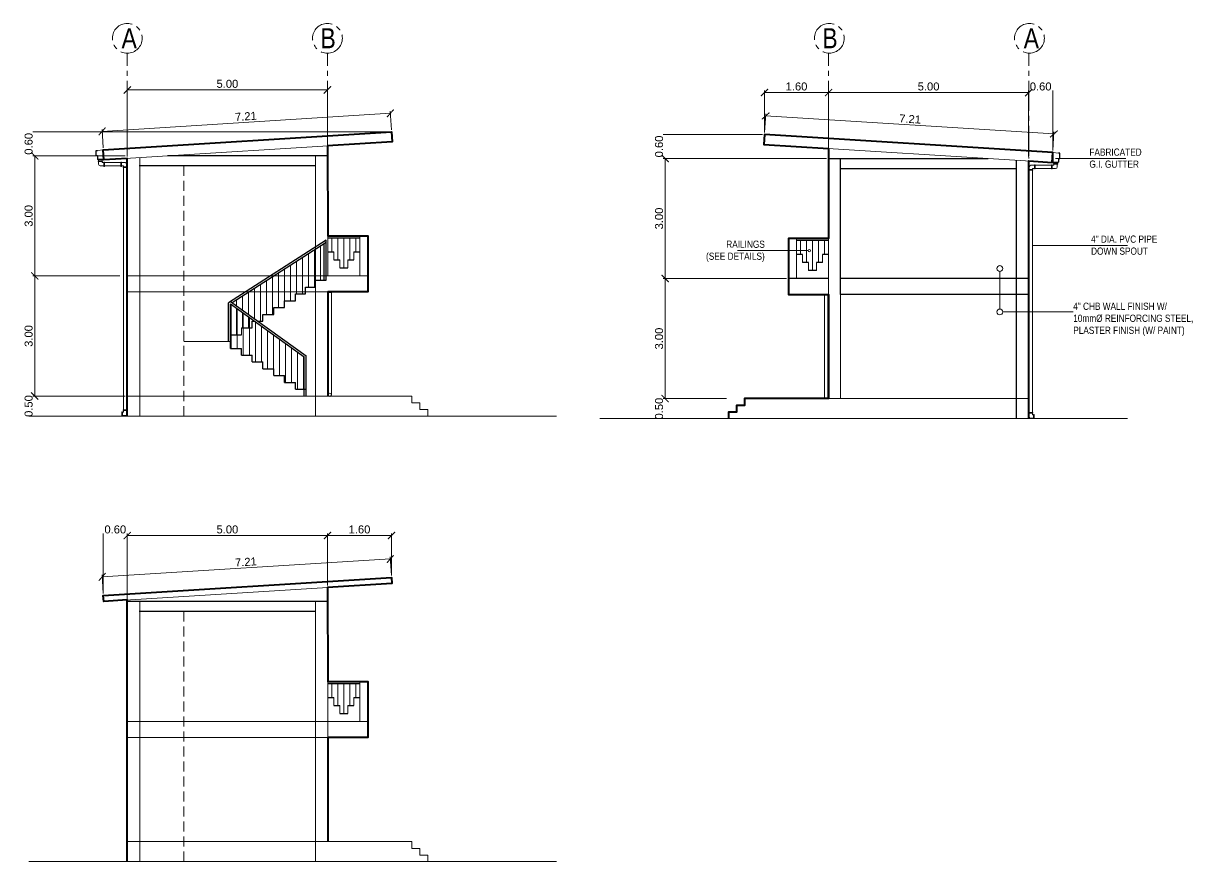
# Model space of a CAD drawing. Header units: metres. Extents: x -460 to 31334, y -1777 to 24987.
# Drawn here: x 197.67 to 226.88, y -773.01 to -752.07 of the extents above; entities that cross this region are included whole.
import ezdxf

# ---------------------------------------------------------------- set-up
doc = ezdxf.new("R2010")
doc.units = ezdxf.units.M
doc.header["$MEASUREMENT"] = 0
doc.linetypes.add('CENTER2', pattern=[1.125, 0.75, -0.125, 0.125, -0.125])
doc.linetypes.add('DASHED2', pattern=[0.375, 0.25, -0.125])
doc.layers.get('Defpoints').update_dxf_attribs({"color": 2})
doc.layers.add('00000000', color=253, linetype='Continuous', lineweight=5, true_color=0x828282)
for name, color, linetype in [('01 FURNITURE', 8, 'Continuous'), ('Anno_Flr. Level', 1, 'Continuous'), ('GUTTER', 2, 'Continuous')]:
    doc.layers.add(name, color=color, linetype=linetype)
for name, color, linetype, lineweight in [('Arch_Door', 1, 'Continuous', 18), ('DIM', 8, 'Continuous', 5), ('DWNSPOUT', 3, 'Continuous', 5)]:
    doc.layers.add(name, color=color, linetype=linetype, lineweight=lineweight)
doc.styles.add('AN100', font='ARIALN.TTF', dxfattribs={"height": 0.25})
doc.styles.get("Standard").update_dxf_attribs({"font": 'arial.ttf'})
doc.dimstyles.new('elev', dxfattribs={"dimtxt": 0.2, "dimasz": 0.18, "dimexe": 0.05, "dimexo": 0.05, "dimgap": 0.05, "dimtad": 1, "dimzin": 0, "dimdsep": 46, "dimtxsty": 'Standard', "dimblk": 'ARCHTICK', "dimcen": 0.025, "dimclrd": 256, "dimclre": 256, "dimadec": 0, "dimazin": 0, "dimtfac": 1, "dimtix": 1, "dimtofl": 0, "dimtmove": 0, "dimatfit": 3, "dimldrblk": 'ARCHTICK', "dimfxl": 0.1, "dimtolj": 1, "dimtzin": 0, "dimlwd": -1, "dimlwe": -1, "dimarcsym": 0})

# ---------------------------------------------------------------- blocks, each defined once
blk = doc.blocks.new('_ArchTick')
at = {"color": 0, "linetype": 'ByBlock', "const_width": 0.15}
blk.add_lwpolyline([(-0.5, -0.5), (0.5, 0.5)], dxfattribs=at)
blk = doc.blocks.new('*D409')
at = {"layer": 'Defpoints', "color": 0, "transparency": 16777216}
for p in [(216.187, -754.848), (223.416, -754.837), (223.387, -755.298)]:
    blk.add_point(p, dxfattribs=at)
at = {"layer": 'DIM', "transparency": 16777216}
for p, q in [((216.191, -754.799), (216.219, -754.337)), ((216.216, -754.387), (223.416, -754.837)), ((223.391, -755.249), (223.419, -754.787))]:
    blk.add_line(p, q, dxfattribs=at)
at = {"layer": 'DIM', "transparency": 16777216, "xscale": 0.18, "yscale": 0.18, "zscale": 0.18}
for p, rotation in [((216.216, -754.387), 176.4236656250023), ((223.416, -754.837), 356.4236656250023)]:
    blk.add_blockref('_ArchTick', p, dxfattribs=dict(at, rotation=rotation))
at = {"layer": 'DIM', "color": 0, "lineweight": 9, "transparency": 16777216, "insert": (219.826, -754.462), "char_height": 0.2, "attachment_point": 5, "rotation": 356.4237}
blk.add_mtext('\\A1;7.21', dxfattribs=at)
blk = doc.blocks.new('*D410')
at = {"layer": 'Defpoints', "color": 0, "transparency": 16777216}
for p in [(216.787, -758.448), (213.706, -761.448), (215.287, -761.448)]:
    blk.add_point(p, dxfattribs=at)
at = {"layer": 'DIM', "transparency": 16777216}
for p, q in [((216.737, -758.448), (213.656, -758.448)), ((213.706, -758.448), (213.706, -761.448)), ((215.237, -761.448), (213.656, -761.448))]:
    blk.add_line(p, q, dxfattribs=at)
at = {"layer": 'DIM', "transparency": 16777216, "xscale": 0.18, "yscale": 0.18, "zscale": 0.18}
for p, rotation in [((213.706, -758.448), 90), ((213.706, -761.448), 270)]:
    blk.add_blockref('_ArchTick', p, dxfattribs=dict(at, rotation=rotation))
at = {"layer": 'DIM', "color": 0, "lineweight": 9, "transparency": 16777216, "insert": (213.554, -759.948), "char_height": 0.2, "attachment_point": 5, "rotation": 90}
blk.add_mtext('\\A1;3.00', dxfattribs=at)
blk = doc.blocks.new('*D411')
at = {"layer": 'Defpoints', "color": 0, "transparency": 16777216}
for p in [(215.287, -761.448), (213.706, -761.948), (215.287, -761.948)]:
    blk.add_point(p, dxfattribs=at)
at = {"layer": 'DIM', "transparency": 16777216}
for p, q in [((215.237, -761.448), (213.656, -761.448)), ((215.237, -761.948), (213.656, -761.948))]:
    blk.add_line(p, q, dxfattribs=at)
at = {"layer": 'DIM', "color": 0, "lineweight": 9, "transparency": 16777216, "insert": (213.554, -761.698), "char_height": 0.2, "attachment_point": 5, "rotation": 90}
blk.add_mtext('\\A1;0.50', dxfattribs=at)
blk = doc.blocks.new('*D412')
at = {"layer": 'Defpoints', "color": 0, "transparency": 16777216}
for p in [(199.64, -754.771), (206.869, -754.783), (199.669, -755.233)]:
    blk.add_point(p, dxfattribs=at)
at = {"layer": 'DIM', "transparency": 16777216}
for p, q in [((206.84, -754.321), (199.64, -754.771)), ((206.866, -754.733), (206.837, -754.271)), ((199.666, -755.183), (199.637, -754.721))]:
    blk.add_line(p, q, dxfattribs=at)
at = {"layer": 'DIM', "transparency": 16777216, "xscale": 0.18, "yscale": 0.18, "zscale": 0.18}
for p, rotation in [((206.84, -754.321), 3.576334374997696), ((199.64, -754.771), 183.5763343749977)]:
    blk.add_blockref('_ArchTick', p, dxfattribs=dict(at, rotation=rotation))
at = {"layer": 'DIM', "color": 0, "lineweight": 9, "transparency": 16777216, "insert": (203.231, -754.396), "char_height": 0.2, "attachment_point": 5, "rotation": 3.5763}
blk.add_mtext('\\A1;7.21', dxfattribs=at)
blk = doc.blocks.new('*D413')
at = {"layer": 'Defpoints', "color": 0, "transparency": 16777216}
for p in [(205.269, -753.737), (205.269, -755.033), (200.269, -755.446)]:
    blk.add_point(p, dxfattribs=at)
at = {"layer": 'DIM', "transparency": 16777216}
for p, q in [((200.269, -755.396), (200.269, -753.687)), ((200.269, -753.737), (205.269, -753.737)), ((205.269, -754.983), (205.269, -753.687))]:
    blk.add_line(p, q, dxfattribs=at)
at = {"layer": 'DIM', "transparency": 16777216, "xscale": 0.18, "yscale": 0.18, "zscale": 0.18, "rotation": 180}
blk.add_blockref('_ArchTick', (200.269, -753.737), dxfattribs=at)
at = {"layer": 'DIM', "transparency": 16777216, "xscale": 0.18, "yscale": 0.18, "zscale": 0.18}
blk.add_blockref('_ArchTick', (205.269, -753.737), dxfattribs=at)
at = {"layer": 'DIM', "color": 0, "lineweight": 9, "transparency": 16777216, "insert": (202.769, -753.585), "char_height": 0.2, "attachment_point": 5}
blk.add_mtext('\\A1;5.00', dxfattribs=at)
blk = doc.blocks.new('*D414')
at = {"layer": 'Defpoints', "color": 0, "transparency": 16777216}
for p in [(217.787, -755.449), (213.706, -758.448), (216.787, -758.448)]:
    blk.add_point(p, dxfattribs=at)
at = {"layer": 'DIM', "transparency": 16777216}
for p, q in [((217.737, -755.449), (213.656, -755.449)), ((213.706, -755.449), (213.706, -758.448)), ((216.737, -758.448), (213.656, -758.448))]:
    blk.add_line(p, q, dxfattribs=at)
at = {"layer": 'DIM', "transparency": 16777216, "xscale": 0.18, "yscale": 0.18, "zscale": 0.18}
for p, rotation in [((213.706, -755.449), 90), ((213.706, -758.448), 270)]:
    blk.add_blockref('_ArchTick', p, dxfattribs=dict(at, rotation=rotation))
at = {"layer": 'DIM', "color": 0, "lineweight": 9, "transparency": 16777216, "insert": (213.554, -756.949), "char_height": 0.2, "attachment_point": 5, "rotation": 90}
blk.add_mtext('\\A1;3.00', dxfattribs=at)
blk = doc.blocks.new('*D415')
at = {"layer": 'Defpoints', "color": 0, "transparency": 16777216}
for p in [(216.187, -754.849), (213.706, -755.449), (217.787, -755.449)]:
    blk.add_point(p, dxfattribs=at)
at = {"layer": 'DIM', "transparency": 16777216}
for p, q in [((216.137, -754.849), (213.656, -754.849)), ((217.737, -755.449), (213.656, -755.449))]:
    blk.add_line(p, q, dxfattribs=at)
at = {"layer": 'DIM', "color": 0, "lineweight": 9, "transparency": 16777216, "insert": (213.554, -755.149), "char_height": 0.2, "attachment_point": 5, "rotation": 90}
blk.add_mtext('\\A1;0.60', dxfattribs=at)
blk = doc.blocks.new('*D421')
at = {"layer": 'Defpoints', "color": 0, "transparency": 16777216}
for p in [(222.787, -753.803), (223.387, -755.298), (222.787, -755.448)]:
    blk.add_point(p, dxfattribs=at)
at = {"layer": 'DIM', "transparency": 16777216}
for p, q in [((222.787, -755.398), (222.787, -753.753)), ((223.387, -755.248), (223.387, -753.753))]:
    blk.add_line(p, q, dxfattribs=at)
at = {"layer": 'DIM', "color": 0, "lineweight": 9, "transparency": 16777216, "insert": (223.087, -753.651), "char_height": 0.2, "attachment_point": 5}
blk.add_mtext('\\A1;0.60', dxfattribs=at)
blk = doc.blocks.new('*D422')
at = {"layer": 'Defpoints', "color": 0, "transparency": 16777216}
for p in [(217.787, -753.803), (216.187, -754.848), (217.787, -755.099)]:
    blk.add_point(p, dxfattribs=at)
at = {"layer": 'DIM', "transparency": 16777216}
for p, q in [((216.187, -754.798), (216.187, -753.753)), ((216.187, -753.803), (217.787, -753.803)), ((217.787, -755.049), (217.787, -753.753))]:
    blk.add_line(p, q, dxfattribs=at)
at = {"layer": 'DIM', "transparency": 16777216, "xscale": 0.18, "yscale": 0.18, "zscale": 0.18, "rotation": 180}
blk.add_blockref('_ArchTick', (216.187, -753.803), dxfattribs=at)
at = {"layer": 'DIM', "transparency": 16777216, "xscale": 0.18, "yscale": 0.18, "zscale": 0.18}
blk.add_blockref('_ArchTick', (217.787, -753.803), dxfattribs=at)
at = {"layer": 'DIM', "color": 0, "lineweight": 9, "transparency": 16777216, "insert": (216.987, -753.651), "char_height": 0.2, "attachment_point": 5}
blk.add_mtext('\\A1;1.60', dxfattribs=at)
blk = doc.blocks.new('*D423')
at = {"layer": 'Defpoints', "color": 0, "transparency": 16777216}
for p in [(217.787, -753.803), (217.787, -755.099), (222.787, -755.411)]:
    blk.add_point(p, dxfattribs=at)
at = {"layer": 'DIM', "transparency": 16777216}
for p, q in [((217.787, -755.049), (217.787, -753.753)), ((222.787, -753.803), (217.787, -753.803)), ((222.787, -755.361), (222.787, -753.753))]:
    blk.add_line(p, q, dxfattribs=at)
at = {"layer": 'DIM', "transparency": 16777216, "xscale": 0.18, "yscale": 0.18, "zscale": 0.18, "rotation": 180}
blk.add_blockref('_ArchTick', (217.787, -753.803), dxfattribs=at)
at = {"layer": 'DIM', "transparency": 16777216, "xscale": 0.18, "yscale": 0.18, "zscale": 0.18}
blk.add_blockref('_ArchTick', (222.787, -753.803), dxfattribs=at)
at = {"layer": 'DIM', "color": 0, "lineweight": 9, "transparency": 16777216, "insert": (220.287, -753.651), "char_height": 0.2, "attachment_point": 5}
blk.add_mtext('\\A1;5.00', dxfattribs=at)
blk = doc.blocks.new('*D424')
at = {"layer": 'Defpoints', "color": 0, "transparency": 16777216}
for p in [(199.64, -765.903), (206.869, -765.915), (199.669, -766.365)]:
    blk.add_point(p, dxfattribs=at)
at = {"layer": 'DIM', "transparency": 16777216}
for p, q in [((206.84, -765.453), (199.64, -765.903)), ((206.866, -765.865), (206.837, -765.403)), ((199.666, -766.315), (199.637, -765.853))]:
    blk.add_line(p, q, dxfattribs=at)
at = {"layer": 'DIM', "transparency": 16777216, "xscale": 0.18, "yscale": 0.18, "zscale": 0.18}
for p, rotation in [((206.84, -765.453), 3.576334374997696), ((199.64, -765.903), 183.5763343749977)]:
    blk.add_blockref('_ArchTick', p, dxfattribs=dict(at, rotation=rotation))
at = {"layer": 'DIM', "color": 0, "lineweight": 9, "transparency": 16777216, "insert": (203.231, -765.528), "char_height": 0.2, "attachment_point": 5, "rotation": 3.5763}
blk.add_mtext('\\A1;7.21', dxfattribs=at)
blk = doc.blocks.new('*D425')
at = {"layer": 'Defpoints', "color": 0, "transparency": 16777216}
for p in [(200.269, -764.869), (199.669, -766.365), (200.269, -766.515)]:
    blk.add_point(p, dxfattribs=at)
at = {"layer": 'DIM', "transparency": 16777216}
for p, q in [((199.669, -766.315), (199.669, -764.819)), ((200.269, -766.465), (200.269, -764.819))]:
    blk.add_line(p, q, dxfattribs=at)
at = {"layer": 'DIM', "color": 0, "lineweight": 9, "transparency": 16777216, "insert": (199.969, -764.717), "char_height": 0.2, "attachment_point": 5}
blk.add_mtext('\\A1;0.60', dxfattribs=at)
blk = doc.blocks.new('*D426')
at = {"layer": 'Defpoints', "color": 0, "transparency": 16777216}
for p in [(205.269, -764.869), (205.269, -766.165), (206.869, -765.915)]:
    blk.add_point(p, dxfattribs=at)
at = {"layer": 'DIM', "transparency": 16777216}
for p, q in [((205.269, -766.115), (205.269, -764.819)), ((206.869, -764.869), (205.269, -764.869)), ((206.869, -765.865), (206.869, -764.819))]:
    blk.add_line(p, q, dxfattribs=at)
at = {"layer": 'DIM', "transparency": 16777216, "xscale": 0.18, "yscale": 0.18, "zscale": 0.18, "rotation": 180}
blk.add_blockref('_ArchTick', (205.269, -764.869), dxfattribs=at)
at = {"layer": 'DIM', "transparency": 16777216, "xscale": 0.18, "yscale": 0.18, "zscale": 0.18}
blk.add_blockref('_ArchTick', (206.869, -764.869), dxfattribs=at)
at = {"layer": 'DIM', "color": 0, "lineweight": 9, "transparency": 16777216, "insert": (206.069, -764.717), "char_height": 0.2, "attachment_point": 5}
blk.add_mtext('\\A1;1.60', dxfattribs=at)
blk = doc.blocks.new('*D427')
at = {"layer": 'Defpoints', "color": 0, "transparency": 16777216}
for p in [(205.269, -764.869), (205.269, -766.165), (200.269, -766.477)]:
    blk.add_point(p, dxfattribs=at)
at = {"layer": 'DIM', "transparency": 16777216}
for p, q in [((200.269, -766.427), (200.269, -764.819)), ((200.269, -764.869), (205.269, -764.869)), ((205.269, -766.115), (205.269, -764.819))]:
    blk.add_line(p, q, dxfattribs=at)
at = {"layer": 'DIM', "transparency": 16777216, "xscale": 0.18, "yscale": 0.18, "zscale": 0.18, "rotation": 180}
blk.add_blockref('_ArchTick', (200.269, -764.869), dxfattribs=at)
at = {"layer": 'DIM', "transparency": 16777216, "xscale": 0.18, "yscale": 0.18, "zscale": 0.18}
blk.add_blockref('_ArchTick', (205.269, -764.869), dxfattribs=at)
at = {"layer": 'DIM', "color": 0, "lineweight": 9, "transparency": 16777216, "insert": (202.769, -764.717), "char_height": 0.2, "attachment_point": 5}
blk.add_mtext('\\A1;5.00', dxfattribs=at)
blk = doc.blocks.new('*D454')
at = {"layer": 'Defpoints', "color": 0, "transparency": 16777216}
for p in [(200.052, -758.383), (197.956, -761.383), (200.269, -761.383)]:
    blk.add_point(p, dxfattribs=at)
at = {"layer": 'DIM', "transparency": 16777216}
for p, q in [((200.002, -758.383), (197.906, -758.383)), ((197.956, -758.383), (197.956, -761.383)), ((200.219, -761.383), (197.906, -761.383))]:
    blk.add_line(p, q, dxfattribs=at)
at = {"layer": 'DIM', "transparency": 16777216, "xscale": 0.18, "yscale": 0.18, "zscale": 0.18}
for p, rotation in [((197.956, -758.383), 90), ((197.956, -761.383), 270)]:
    blk.add_blockref('_ArchTick', p, dxfattribs=dict(at, rotation=rotation))
at = {"layer": 'DIM', "color": 0, "lineweight": 9, "transparency": 16777216, "insert": (197.804, -759.883), "char_height": 0.2, "attachment_point": 5, "rotation": 90}
blk.add_mtext('\\A1;3.00', dxfattribs=at)
blk = doc.blocks.new('*D455')
at = {"layer": 'Defpoints', "color": 0, "transparency": 16777216}
for p in [(200.269, -761.383), (197.956, -761.883), (199.538, -761.883)]:
    blk.add_point(p, dxfattribs=at)
at = {"layer": 'DIM', "transparency": 16777216}
for p, q in [((200.219, -761.383), (197.906, -761.383)), ((199.488, -761.883), (197.906, -761.883))]:
    blk.add_line(p, q, dxfattribs=at)
at = {"layer": 'DIM', "color": 0, "lineweight": 9, "transparency": 16777216, "insert": (197.804, -761.633), "char_height": 0.2, "attachment_point": 5, "rotation": 90}
blk.add_mtext('\\A1;0.50', dxfattribs=at)
blk = doc.blocks.new('*D452')
at = {"layer": 'Defpoints', "color": 0, "transparency": 16777216}
for p in [(200.269, -755.383), (197.956, -758.383), (200.13, -758.383)]:
    blk.add_point(p, dxfattribs=at)
at = {"layer": 'DIM', "transparency": 16777216}
for p, q in [((200.219, -755.383), (197.906, -755.383)), ((197.956, -755.383), (197.956, -758.383)), ((200.08, -758.383), (197.906, -758.383))]:
    blk.add_line(p, q, dxfattribs=at)
at = {"layer": 'DIM', "transparency": 16777216, "xscale": 0.18, "yscale": 0.18, "zscale": 0.18}
for p, rotation in [((197.956, -755.383), 90), ((197.956, -758.383), 270)]:
    blk.add_blockref('_ArchTick', p, dxfattribs=dict(at, rotation=rotation))
at = {"layer": 'DIM', "color": 0, "lineweight": 9, "transparency": 16777216, "insert": (197.804, -756.883), "char_height": 0.2, "attachment_point": 5, "rotation": 90}
blk.add_mtext('\\A1;3.00', dxfattribs=at)
blk = doc.blocks.new('*D453')
at = {"layer": 'Defpoints', "color": 0, "transparency": 16777216}
for p in [(206.869, -754.783), (197.956, -755.383), (200.269, -755.383)]:
    blk.add_point(p, dxfattribs=at)
at = {"layer": 'DIM', "transparency": 16777216}
for p, q in [((206.819, -754.783), (197.906, -754.783)), ((200.219, -755.383), (197.906, -755.383))]:
    blk.add_line(p, q, dxfattribs=at)
at = {"layer": 'DIM', "color": 0, "lineweight": 9, "transparency": 16777216, "insert": (197.804, -755.083), "char_height": 0.2, "attachment_point": 5, "rotation": 90}
blk.add_mtext('\\A1;0.60', dxfattribs=at)

msp = doc.modelspace()

# ---------------------------------------------------------------- linework, layer by layer
at = {"layer": '00000000'}
for p, q in [((199.52314, -755.251), (199.6688, -755.23289)), ((223.53315, -755.3166), (223.38749, -755.29849))]:
    msp.add_line(p, q, dxfattribs=at)
at = {"layer": '01 FURNITURE', "color": 18, "linetype": 'CENTER2', "lineweight": 9, "true_color": 0x000000}
for p, q in [((200.2688, -755.38447), (200.2688, -752.81838)), ((205.2688, -755.38447), (205.2688, -752.81838)), ((217.78749, -755.38447), (217.78749, -752.81799)), ((222.78749, -755.38447), (222.78749, -752.81799))]:
    msp.add_line(p, q, dxfattribs=at)
at = {"layer": '01 FURNITURE', "color": 4, "lineweight": 9}
for p, q in [((199.6688, -755.23289), (206.8688, -754.78289)), ((206.8688, -754.78289), (206.88439, -755.0324)), ((199.68439, -755.4824), (206.88439, -755.0324)), ((216.18749, -754.84849), (216.17189, -755.098)), ((223.37189, -755.548), (216.17189, -755.098)), ((223.38749, -755.29849), (216.18749, -754.84849)), ((199.6688, -755.23289), (199.68439, -755.4824)), ((217.78749, -755.44849), (217.78749, -755.19897)), ((223.38749, -755.29849), (223.37189, -755.548)), ((217.78749, -758.84849), (217.78749, -755.44849)), ((205.23816, -758.4926), (205.23816, -758.3826)), ((218.08749, -758.84849), (218.08749, -761.44849)), ((202.84816, -759.08197), (202.84651, -759.08302)), ((203.11816, -759.8526), (203.11816, -759.6826)), ((199.6688, -766.36452), (206.8688, -765.91452)), ((199.67816, -766.51423), (206.87816, -766.06423)), ((206.8688, -765.91452), (206.87816, -766.06423)), ((199.6688, -766.36452), (199.67816, -766.51423))]:
    msp.add_line(p, q, dxfattribs=at)
at = {"layer": '01 FURNITURE', "color": 250, "lineweight": 9}
for p, q in [((200.2688, -755.38289), (200.2688, -755.3451)), ((204.9688, -761.8826), (204.9688, -755.3826)), ((200.2688, -761.8826), (200.2688, -755.44588)), ((200.57816, -761.8826), (200.57816, -755.42654)), ((222.78749, -755.44849), (222.78749, -755.41128)), ((222.78749, -761.94849), (222.78749, -755.51147)), ((205.27816, -758.3826), (205.27816, -757.3826)), ((206.07816, -758.3826), (206.07816, -757.3826)), ((206.27816, -758.7826), (206.27816, -757.3826)), ((216.78749, -758.84849), (216.78749, -757.44849)), ((216.98749, -758.44849), (216.98749, -757.44849)), ((217.78749, -758.44849), (217.78749, -757.44849)), ((205.42816, -757.9826), (205.42816, -757.7826)), ((205.57816, -758.1826), (205.57816, -757.9826)), ((205.77816, -758.1826), (205.77816, -757.9826)), ((205.92816, -757.9826), (205.92816, -757.7826)), ((217.13749, -758.04849), (217.13749, -757.84849)), ((217.63749, -758.04849), (217.63749, -757.84849)), ((217.28749, -758.24849), (217.28749, -758.04849)), ((217.48749, -758.24849), (217.48749, -758.04849)), ((205.27816, -761.3826), (205.27816, -758.7826)), ((217.78749, -761.44849), (217.78749, -758.84849)), ((204.73816, -761.3826), (204.73816, -761.2126)), ((207.37816, -761.5526), (207.37816, -761.3826)), ((207.57816, -761.7226), (207.57816, -761.5526)), ((207.77816, -761.8826), (207.77816, -761.7226)), ((200.2688, -773.01423), (200.2688, -766.47673)), ((200.57816, -773.01423), (200.57816, -766.51423)), ((204.9688, -773.01423), (204.9688, -766.51423)), ((205.27816, -769.91423), (205.27816, -768.51423)), ((206.07816, -769.51423), (206.07816, -768.51423)), ((206.27816, -769.91423), (206.27816, -768.51423)), ((205.42816, -769.11423), (205.42816, -768.91423)), ((205.57816, -769.31423), (205.57816, -769.11423)), ((205.77816, -769.31423), (205.77816, -769.11423)), ((205.92816, -769.11423), (205.92816, -768.91423)), ((205.27816, -772.51423), (205.27816, -769.91423)), ((207.37816, -772.68423), (207.37816, -772.51423)), ((207.57816, -772.85423), (207.57816, -772.68423)), ((207.77816, -773.01423), (207.77816, -772.85423))]:
    msp.add_line(p, q, dxfattribs=at)
at = {"layer": '01 FURNITURE', "color": 4, "lineweight": 30}
for p, q in [((205.2688, -755.38289), (201.2766, -755.38289)), ((204.9688, -755.63289), (200.5688, -755.63289)), ((217.78749, -755.44849), (221.77968, -755.44849)), ((218.08749, -758.84849), (218.08749, -755.44849)), ((218.08749, -755.69849), (222.48749, -755.69849)), ((205.23816, -757.4926), (202.79816, -759.05461)), ((205.23816, -757.55197), (202.89182, -759.05402)), ((205.18816, -758.4926), (205.18816, -757.58397)), ((205.23816, -758.4926), (205.23816, -757.4926)), ((217.78749, -758.44849), (216.78749, -758.44849)), ((222.78749, -758.44849), (218.08749, -758.44849)), ((217.78749, -758.84849), (216.78749, -758.84849)), ((222.78749, -758.84849), (218.08749, -758.84849)), ((202.79816, -760.0226), (202.79816, -759.05461)), ((202.84651, -759.08302), (204.68816, -760.40822)), ((202.84816, -759.0226), (204.73816, -760.3826)), ((202.84816, -760.0226), (202.84816, -759.08197)), ((204.68816, -761.3826), (204.68816, -760.40822)), ((204.73816, -761.3826), (204.73816, -760.3826)), ((205.2688, -766.51452), (200.2688, -766.51452)), ((204.9688, -766.76452), (200.5688, -766.76452))]:
    msp.add_line(p, q, dxfattribs=at)
at = {"layer": '01 FURNITURE', "color": 250, "linetype": 'DASHED2', "lineweight": 9}
for p, q in [((201.67816, -755.38289), (201.67816, -755.3826)), ((201.67816, -761.8826), (201.67816, -755.63289)), ((201.67816, -766.51452), (201.67816, -766.51423)), ((201.67816, -773.01423), (201.67816, -766.76452))]:
    msp.add_line(p, q, dxfattribs=at)
at = {"layer": '01 FURNITURE', "color": 18, "lineweight": 9, "true_color": 0x000000}
for p, q in [((223.45521, -755.44887), (225.21536, -755.44887)), ((222.88407, -757.6227), (225.25721, -757.6227)), ((217.27535, -757.74938), (215.51521, -757.74938))]:
    msp.add_line(p, q, dxfattribs=at)
at = {"layer": '01 FURNITURE', "color": 3, "lineweight": 30}
for p, q in [((205.27816, -757.4326), (206.07816, -757.4326)), ((217.78749, -757.49849), (216.98749, -757.49849)), ((205.27816, -768.56423), (206.07816, -768.56423))]:
    msp.add_line(p, q, dxfattribs=at)
at = {"layer": '01 FURNITURE', "color": 4, "lineweight": 20}
for p, q in [((205.37816, -757.7826), (205.37816, -757.4326)), ((205.52816, -757.9826), (205.52816, -757.4326)), ((205.67816, -758.1826), (205.67816, -757.4326)), ((205.82816, -757.9826), (205.82816, -757.4326)), ((205.97816, -757.7826), (205.97816, -757.4326)), ((205.09316, -757.64479), (205.09316, -758.4926)), ((217.08749, -757.84849), (217.08749, -757.49849)), ((217.23749, -758.04849), (217.23749, -757.49849)), ((217.38749, -758.24849), (217.38749, -757.49849)), ((217.53749, -758.04849), (217.53749, -757.49849)), ((217.68749, -757.84849), (217.68749, -757.49849)), ((204.64316, -757.93287), (204.64316, -758.8326)), ((204.79316, -757.83684), (204.79316, -758.6626)), ((204.94316, -757.74082), (204.94316, -758.6626)), ((204.19316, -758.22094), (204.19316, -759.1726)), ((204.34316, -758.12492), (204.34316, -759.0026)), ((204.49316, -758.02889), (204.49316, -758.8326)), ((203.59316, -758.60504), (203.59316, -759.5126)), ((203.74316, -758.50902), (203.74316, -759.3426)), ((203.89316, -758.41299), (203.89316, -759.3426)), ((204.04316, -758.31697), (204.04316, -759.1726)), ((203.14316, -758.89312), (203.14316, -759.23487)), ((203.29316, -758.79709), (203.29316, -759.34281)), ((203.44316, -758.70107), (203.44316, -759.45075)), ((202.86733, -759.098), (202.86733, -760.1926)), ((202.99316, -758.98914), (202.99316, -759.12694)), ((202.99316, -759.18854), (202.99316, -759.8526)), ((203.01733, -759.20594), (203.01733, -760.1926)), ((203.14316, -759.29647), (203.14316, -759.6826)), ((203.16733, -759.31387), (203.16733, -760.3626)), ((203.29316, -759.40441), (203.29316, -759.6826)), ((203.31733, -759.42181), (203.31733, -760.3626)), ((203.46733, -759.52974), (203.46733, -760.5326)), ((203.61733, -759.63768), (203.61733, -760.5326)), ((203.76733, -759.74562), (203.76733, -760.7026)), ((203.91733, -759.85355), (203.91733, -760.7026)), ((204.06733, -759.96149), (204.06733, -760.8726)), ((204.21733, -760.06943), (204.21733, -761.0426)), ((204.36733, -760.17736), (204.36733, -761.0426)), ((204.51733, -760.2853), (204.51733, -761.2126)), ((204.66733, -760.39324), (204.66733, -761.2126)), ((205.37816, -768.91423), (205.37816, -768.56423)), ((205.52816, -769.11423), (205.52816, -768.56423)), ((205.67816, -769.31423), (205.67816, -768.56423)), ((205.82816, -769.11423), (205.82816, -768.56423)), ((205.97816, -768.91423), (205.97816, -768.56423))]:
    msp.add_line(p, q, dxfattribs=at)
at = {"layer": '01 FURNITURE', "color": 1, "lineweight": 9}
for p, q in [((217.78749, -757.44849), (216.78749, -757.44849)), ((201.67816, -760.0226), (202.84816, -760.0226)), ((200.27816, -761.3826), (207.37816, -761.3826)), ((222.78749, -761.44849), (215.68749, -761.44849)), ((207.37816, -761.5526), (207.57816, -761.5526)), ((207.57816, -761.7226), (207.77816, -761.7226)), ((197.81186, -761.8826), (210.99505, -761.8826)), ((225.25379, -761.94849), (212.07059, -761.94849)), ((200.27816, -772.51423), (207.37816, -772.51423)), ((207.37816, -772.68423), (207.57816, -772.68423)), ((207.57816, -772.85423), (207.77816, -772.85423)), ((197.81186, -773.01423), (210.99505, -773.01423))]:
    msp.add_line(p, q, dxfattribs=at)
at = {"layer": '01 FURNITURE', "color": 1, "lineweight": 30}
for p, q in [((205.27816, -757.7826), (205.42816, -757.7826)), ((205.42816, -757.9826), (205.57816, -757.9826)), ((205.77816, -757.9826), (205.92816, -757.9826)), ((205.92816, -757.7826), (206.07816, -757.7826)), ((217.13749, -757.84849), (216.98749, -757.84849)), ((217.78749, -757.84849), (217.63749, -757.84849)), ((205.57816, -758.1826), (205.77816, -758.1826)), ((217.28749, -758.04849), (217.13749, -758.04849)), ((217.48749, -758.24849), (217.28749, -758.24849)), ((217.63749, -758.04849), (217.48749, -758.04849)), ((205.27816, -768.91423), (205.42816, -768.91423)), ((205.42816, -769.11423), (205.57816, -769.11423)), ((205.77816, -769.11423), (205.92816, -769.11423)), ((205.92816, -768.91423), (206.07816, -768.91423)), ((205.57816, -769.31423), (205.77816, -769.31423))]:
    msp.add_line(p, q, dxfattribs=at)
at = {"layer": '01 FURNITURE', "color": 1, "lineweight": 20}
for p, q in [((200.27816, -758.3826), (206.27816, -758.3826)), ((200.27816, -758.7826), (206.27816, -758.7826)), ((200.27816, -769.51423), (206.27816, -769.51423)), ((200.27816, -769.91423), (206.27816, -769.91423))]:
    msp.add_line(p, q, dxfattribs=at)
at = {"layer": '01 FURNITURE', "color": 4, "lineweight": 25}
for p, q in [((204.96816, -758.6626), (204.96816, -758.4926)), ((204.96816, -758.4926), (205.23816, -758.4926)), ((204.46816, -759.0026), (204.46816, -758.8326)), ((204.46816, -758.8326), (204.71816, -758.8326)), ((204.71816, -758.8326), (204.71816, -758.6626)), ((204.71816, -758.6626), (204.96816, -758.6626)), ((203.92816, -759.3426), (203.92816, -759.1726)), ((203.92816, -759.1726), (204.19816, -759.1726)), ((204.19816, -759.1726), (204.19816, -759.0026)), ((204.19816, -759.0026), (204.46816, -759.0026)), ((203.65816, -759.5126), (203.65816, -759.3426)), ((203.65816, -759.3426), (203.92816, -759.3426)), ((203.11816, -759.6826), (203.38816, -759.6826)), ((203.38816, -759.6826), (203.38816, -759.5126)), ((203.38816, -759.5126), (203.44351, -759.5126)), ((203.44316, -759.51235), (203.44316, -759.5126)), ((203.52911, -759.5126), (203.65816, -759.5126)), ((202.84816, -760.0226), (202.84816, -759.8526)), ((202.84816, -759.8526), (203.11816, -759.8526))]:
    msp.add_line(p, q, dxfattribs=at)
at = {"layer": '01 FURNITURE', "color": 250, "lineweight": 25}
for p, q in [((202.84816, -760.1926), (202.84816, -760.0226)), ((203.11816, -760.3626), (203.11816, -760.1926)), ((203.38816, -760.5326), (203.38816, -760.3626)), ((203.65816, -760.7026), (203.65816, -760.5326)), ((203.92816, -760.8726), (203.92816, -760.7026)), ((204.19816, -761.0426), (204.19816, -760.8726)), ((204.46816, -761.2126), (204.46816, -761.0426))]:
    msp.add_line(p, q, dxfattribs=at)
at = {"layer": '01 FURNITURE', "color": 1, "lineweight": 25}
for p, q in [((202.84816, -760.1926), (203.11816, -760.1926)), ((203.11816, -760.3626), (203.38816, -760.3626)), ((203.38816, -760.5326), (203.65816, -760.5326)), ((203.65816, -760.7026), (203.92816, -760.7026)), ((203.92816, -760.8726), (204.19816, -760.8726)), ((204.19816, -761.0426), (204.46816, -761.0426)), ((204.46816, -761.2126), (204.73816, -761.2126))]:
    msp.add_line(p, q, dxfattribs=at)
at = {"layer": '01 FURNITURE', "color": 4, "lineweight": 40}
for points in [[(200.2688, -755.51649), (200.2688, -755.44615), (199.68439, -755.4824), (199.6688, -755.23289), (206.8688, -754.78289), (206.88439, -755.0324), (205.2692, -755.13335)], [(222.78749, -761.94849), (222.78749, -755.51147), (223.37189, -755.548), (223.38749, -755.29849), (216.18749, -754.84849), (216.17189, -755.098), (217.78749, -755.19897), (217.78749, -757.44849), (216.78749, -757.44849), (216.78749, -758.84849), (217.78749, -758.84849), (217.78749, -761.44849), (215.68749, -761.44849), (215.68749, -761.61849), (215.48749, -761.61849), (215.48749, -761.78849), (215.28749, -761.78849), (215.28749, -761.94849)], [(205.2692, -755.13335), (205.27816, -757.3826), (206.27816, -757.3826), (206.27816, -758.7826), (205.27816, -758.7826), (205.27816, -761.3826)], [(200.2688, -761.8826), (200.2688, -755.44588)], [(200.2688, -773.01423), (200.2688, -766.47673), (199.67816, -766.51423), (199.6688, -766.36452), (206.8688, -765.91452), (206.87816, -766.06423), (205.2688, -766.16482), (205.27816, -768.51423), (206.27816, -768.51423), (206.27816, -769.91423), (205.27816, -769.91423), (205.27816, -772.51423)]]:
    msp.add_lwpolyline(points, dxfattribs=at)
at = {"layer": '01 FURNITURE', "color": 4, "lineweight": 30}
for points in [[(222.48749, -761.94849), (222.48749, -755.49272)], [(217.78749, -757.44849), (216.78749, -757.44849), (216.78749, -758.84849), (217.78749, -758.84849), (217.78749, -761.44849), (215.68749, -761.44849), (215.68749, -761.61849), (215.48749, -761.61849), (215.48749, -761.78849), (215.28749, -761.78849), (215.28749, -761.94849)]]:
    msp.add_lwpolyline(points, dxfattribs=at)
at = {"layer": '01 FURNITURE', "color": 18, "lineweight": 9, "true_color": 0x000000}
for points in [[(222.06754, -758.27145), (222.06754, -759.21025)], [(222.14012, -759.28282), (223.90023, -759.28282)]]:
    msp.add_lwpolyline(points, dxfattribs=at)
at = {"layer": '01 FURNITURE', "color": 4, "lineweight": 9}
for points in [[(205.27816, -761.3826), (207.37816, -761.3826), (207.37816, -761.5526), (207.57816, -761.5526), (207.57816, -761.7226), (207.77816, -761.7226), (207.77816, -761.8826)], [(205.27816, -772.51423), (207.37816, -772.51423), (207.37816, -772.68423), (207.57816, -772.68423), (207.57816, -772.85423), (207.77816, -772.85423), (207.77816, -773.01423)]]:
    msp.add_lwpolyline(points, dxfattribs=at)
at = {"layer": '01 FURNITURE', "color": 18, "linetype": 'CENTER2', "lineweight": 9, "true_color": 0x000000}
for centre in [(200.2688, -752.44646), (205.2688, -752.44646), (217.80716, -752.44607), (222.80716, -752.44607)]:
    msp.add_circle(centre, 0.37192, dxfattribs=at)
at = {"layer": '01 FURNITURE', "color": 18, "lineweight": 9, "true_color": 0x000000}
for centre, radius in [((217.3059, -757.74938), 0.03055), ((222.06754, -758.19888), 0.07257), ((222.06754, -759.28282), 0.07257)]:
    msp.add_circle(centre, radius, dxfattribs=at)
at = {"layer": 'DWNSPOUT', "lineweight": 20}
for p, q in [((199.5528, -755.52803), (199.5528, -755.59348)), ((199.68153, -755.63544), (199.59476, -755.63544)), ((199.63673, -755.52803), (199.63673, -755.53836)), ((199.68153, -755.55151), (199.64535, -755.55151)), ((200.1103, -755.55151), (199.69854, -755.55151)), ((200.1103, -755.63544), (199.69854, -755.63544)), ((200.12731, -755.55153), (200.21407, -755.55153)), ((200.12731, -755.63547), (200.16349, -755.63547)), ((200.17211, -755.65895), (200.17211, -755.64862)), ((200.25604, -755.65895), (200.25604, -755.5935)), ((222.80024, -755.72454), (222.80024, -755.6591)), ((222.92898, -755.61713), (222.84221, -755.61713)), ((222.94599, -755.61711), (223.35775, -755.61711)), ((223.37476, -755.61711), (223.41094, -755.61711)), ((223.41956, -755.59362), (223.41956, -755.60396)), ((223.50349, -755.59362), (223.50349, -755.65907)), ((222.88418, -755.72454), (222.88418, -755.71421)), ((222.92898, -755.70106), (222.8928, -755.70106)), ((222.94599, -755.70104), (223.35775, -755.70104)), ((223.37476, -755.70104), (223.46152, -755.70104)), ((200.14863, -761.78869), (200.15896, -761.78869)), ((200.17211, -761.74389), (200.17211, -761.78007)), ((200.25604, -761.74389), (200.25604, -761.83066)), ((222.80024, -761.80948), (222.80024, -761.89625)), ((222.88418, -761.80948), (222.88418, -761.84567)), ((200.14863, -761.87262), (200.21407, -761.87262)), ((222.90766, -761.93822), (222.84221, -761.93822)), ((222.90766, -761.85428), (222.89733, -761.85428))]:
    msp.add_line(p, q, dxfattribs=at)
for points in [[(199.64709, -755.51102), (199.54244, -755.51102), (199.54244, -755.52803), (199.64709, -755.52803)], [(199.63794, -755.47292), (199.55159, -755.47292), (199.55159, -755.51102), (199.63794, -755.51102)], [(199.68153, -755.54115), (199.68153, -755.6458), (199.69854, -755.6458), (199.69854, -755.54115)], [(200.12731, -755.64582), (200.12731, -755.54117), (200.1103, -755.54117), (200.1103, -755.64582)], [(200.16175, -755.67596), (200.2664, -755.67596), (200.2664, -755.65895), (200.16175, -755.65895)], [(200.25593, -755.67596), (200.17222, -755.67596), (200.17222, -761.72688), (200.25593, -761.72688)], [(222.92898, -755.71142), (222.92898, -755.60677), (222.94599, -755.60677), (222.94599, -755.71142)], [(223.37476, -755.60675), (223.37476, -755.7114), (223.35775, -755.7114), (223.35775, -755.60675)], [(223.4092, -755.57661), (223.51385, -755.57661), (223.51385, -755.59362), (223.4092, -755.59362)], [(223.41835, -755.53852), (223.5047, -755.53852), (223.5047, -755.57661), (223.41835, -755.57661)], [(222.89454, -755.74155), (222.78989, -755.74155), (222.78989, -755.72454), (222.89454, -755.72454)], [(222.80036, -755.74155), (222.88407, -755.74155), (222.88407, -761.79247), (222.80036, -761.79247)], [(205.3767, -758.78289), (205.27205, -758.78289), (205.27205, -758.7999), (205.3767, -758.7999)], [(217.67959, -758.84849), (217.78424, -758.84849), (217.78424, -758.8655), (217.67959, -758.8655)], [(217.69006, -758.8655), (217.77377, -758.8655), (217.77377, -761.44849), (217.69006, -761.44849)], [(200.13162, -761.77833), (200.13162, -761.88298), (200.14863, -761.88298), (200.14863, -761.77833)], [(200.16175, -761.74389), (200.2664, -761.74389), (200.2664, -761.72688), (200.16175, -761.72688)], [(222.89454, -761.80948), (222.78989, -761.80948), (222.78989, -761.79247), (222.89454, -761.79247)], [(222.92467, -761.84393), (222.92467, -761.94858), (222.90766, -761.94858), (222.90766, -761.84393)]]:
    msp.add_lwpolyline(points, close=True, dxfattribs=at)
for points in [[(205.36623, -761.3505), (205.36623, -758.7999), (205.28252, -758.7999), (205.28252, -761.3505)], [(205.28252, -761.3826), (205.28252, -761.38289)], [(205.36623, -761.38289), (205.36623, -761.3826)]]:
    msp.add_lwpolyline(points, dxfattribs=at)
msp.add_circle((205.32437, -761.3505), 0.04185, dxfattribs=at)
for centre, radius, start, end in [((199.59476, -755.59348), 0.04197, 180, 270), ((199.65114, -755.53831), 0.01441, 179.807832, 246.289165), ((200.15769, -755.64866), 0.01441, 359.807832, 66.289165), ((200.21407, -755.5935), 0.04197, 0, 90), ((222.84221, -755.6591), 0.04197, 90, 180), ((223.40514, -755.60391), 0.01441, 293.710835, 0.192168), ((223.46152, -755.65907), 0.04197, 270, 0), ((222.89859, -755.71426), 0.01441, 113.710835, 180.192168), ((200.15891, -761.77427), 0.01441, 269.807832, 336.289165), ((200.21407, -761.83066), 0.04197, 270, 0), ((222.84221, -761.89625), 0.04197, 180, 270), ((222.89738, -761.83987), 0.01441, 203.710835, 270.192168)]:
    msp.add_arc(centre, radius, start, end, dxfattribs=at)
at = {"layer": 'GUTTER'}
for p, q in [((199.49247, -755.38344), (199.49247, -755.251)), ((199.49247, -755.251), (199.52314, -755.251)), ((199.49247, -755.25147), (199.52314, -755.25147)), ((199.5216, -755.38344), (199.49247, -755.38344)), ((199.5216, -755.38391), (199.49247, -755.38391)), ((199.49293, -755.38344), (199.49293, -755.251)), ((199.52114, -755.38344), (199.52114, -755.47339)), ((199.5216, -755.38344), (199.5216, -755.47339)), ((199.6688, -755.23289), (199.66802, -755.47339)), ((223.38749, -755.29849), (223.38826, -755.53898)), ((223.56382, -755.3166), (223.53315, -755.3166)), ((223.56382, -755.31706), (223.53315, -755.31706)), ((223.56335, -755.44904), (223.56335, -755.3166)), ((223.56382, -755.44904), (223.56382, -755.3166)), ((199.66802, -755.47292), (199.5215, -755.47292)), ((199.66802, -755.47339), (199.5215, -755.47339)), ((223.38826, -755.53852), (223.53478, -755.53852)), ((223.38826, -755.53898), (223.53478, -755.53898)), ((223.53468, -755.44904), (223.53468, -755.53898)), ((223.53468, -755.44904), (223.56382, -755.44904)), ((223.53468, -755.4495), (223.56382, -755.4495)), ((223.53515, -755.44904), (223.53515, -755.53898))]:
    msp.add_line(p, q, dxfattribs=at)

# ---------------------------------------------------------------- texts
at = {"layer": 'Anno_Flr. Level', "color": 1, "lineweight": 9, "char_height": 0.18, "width": 3.0536596, "attachment_point": 1}
for s, insert in [('\\A1;{\\fArial Narrow|b0|i0|c0|p34;FABRICATED \\PG.I. GUTTER}', (224.3046, -755.20007)), ('\\A1;{\\fArial Narrow|b0|i0|c0|p34;4" DIA. PVC PIPE \\PDOWN SPOUT}', (224.34645, -757.37389)), ('\\A1;\\pi2.11768;{\\fArial Narrow|b0|i0|c0|p34;RAILINGS \\P\\pi1.61206;(SEE DETAILS) }', (213.11519, -757.50058)), ('\\A1;{\\fArial Narrow|b0|i0|c0|p34;4" CHB WALL FINISH W/ 10mmØ REINFORCING STEEL, PLASTER FINISH (W/ PAINT) }', (223.90042, -759.05052))]:
    msp.add_mtext(s, dxfattribs=dict(at, insert=insert))
at = {"layer": 'Arch_Door', "color": 5, "linetype": 'Continuous', "char_height": 0.5, "width": 0.1151731, "attachment_point": 3, "style": 'AN100'}
for s, insert in [('{\\C3;A}', (200.50723, -752.19553)), ('{\\C3;B}', (205.47651, -752.19553)), ('{\\C3;B}', (218.01487, -752.19514)), ('{\\C3;A}', (223.04559, -752.19514))]:
    msp.add_mtext(s, dxfattribs=dict(at, insert=insert))

# ---------------------------------------------------------------- dimensions: what is measured, and where the dimension line sits
at = {"layer": 'DIM', "color": 0, "lineweight": 9}
for base, p1, p2, picture, middle in [((205.2688, -753.73706), (200.2688, -755.44588), (205.2688, -755.03318), '*D413', (202.7688, -753.58495)), ((200.2688, -764.8687), (199.6688, -766.36452), (200.2688, -766.51452), '*D425', (199.9688, -764.71658)), ((205.2688, -764.8687), (200.2688, -766.47673), (205.2688, -766.16482), '*D427', (202.7688, -764.71658)), ((205.2688, -764.8687), (206.8688, -765.91452), (205.2688, -766.16482), '*D426', (206.0688, -764.71658))]:
    dim = msp.add_linear_dim(base=base, p1=p1, p2=p2, dimstyle='elev', dxfattribs=at)
    dim.commit()
    dim.dimension.update_dxf_attribs({"geometry": picture, "text_midpoint": middle})
for base, p1, p2, angle, picture, middle in [((217.78749, -753.80266), (216.18749, -754.84849), (217.78749, -755.09878), 180, '*D422', (216.98749, -753.65055)), ((217.78749, -753.80266), (222.78749, -755.41069), (217.78749, -755.09878), 180, '*D423', (220.28749, -753.65055)), ((222.78749, -753.80266), (223.38749, -755.29849), (222.78749, -755.44849), 180, '*D421', (223.08749, -753.65055)), ((197.95582, -755.38289), (206.8688, -754.78289), (200.2688, -755.38289), 90, '*D453', (197.80371, -755.08289)), ((213.70569, -755.44878), (216.18747, -754.84878), (217.78749, -755.44878), 90, '*D415', (213.55358, -755.14878)), ((197.95582, -758.3826), (200.2688, -755.38289), (200.12954, -758.3826), 90, '*D452', (197.80364, -756.88274)), ((213.70569, -758.44849), (217.78749, -755.44878), (216.78749, -758.44849), 90, '*D414', (213.55351, -756.94863)), ((197.95582, -761.3826), (200.05219, -758.3826), (200.2688, -761.3826), 90, '*D454', (197.80364, -759.8826)), ((213.70569, -761.44849), (216.78749, -758.44849), (215.28749, -761.44849), 90, '*D410', (213.55351, -759.94849)), ((197.95582, -761.8826), (200.2688, -761.3826), (199.53762, -761.8826), 90, '*D455', (197.80371, -761.6326)), ((213.70569, -761.94849), (215.28749, -761.44849), (215.28749, -761.94849), 90, '*D411', (213.55358, -761.69849))]:
    dim = msp.add_linear_dim(base=base, p1=p1, p2=p2, angle=angle, dimstyle='elev', dxfattribs=at)
    dim.commit()
    dim.dimension.update_dxf_attribs({"geometry": picture, "text_midpoint": middle})
for p1, p2, distance, picture, middle in [((206.8688, -754.78289), (199.6688, -755.23289), -0.46256, '*D412', (203.23056, -754.39611)), ((216.18749, -754.84849), (223.38749, -755.29849), 0.46256, '*D409', (219.82572, -754.46171)), ((206.8688, -765.91452), (199.6688, -766.36452), -0.46256, '*D424', (203.23056, -765.52775))]:
    dim = msp.add_aligned_dim(p1=p1, p2=p2, distance=distance, dimstyle='elev', dxfattribs=at)
    dim.commit()
    dim.dimension.update_dxf_attribs({"geometry": picture, "text_midpoint": middle})

doc.saveas('drawing.dxf')
